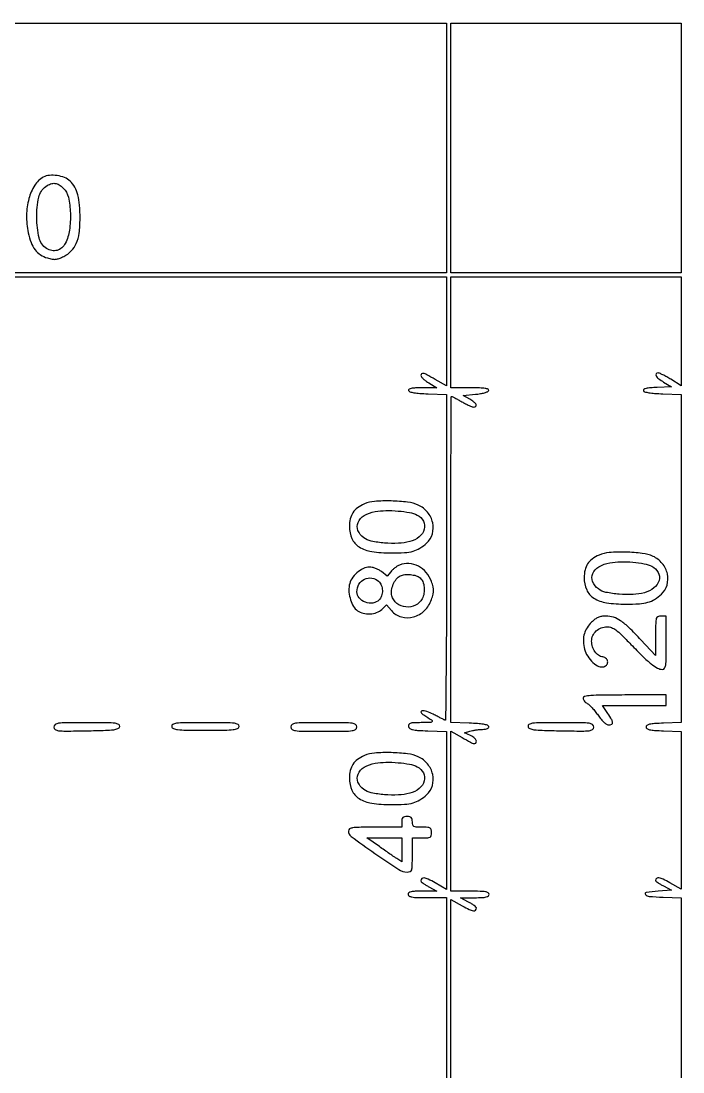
# Model space of a CAD drawing. Extents: x 0 to 836, y 5 to 589.
# Drawn here: x 520.51 to 546.75, y 388.59 to 430.28 of the extents above; entities that cross this region are included whole.
import ezdxf

# ---------------------------------------------------------------- set-up
doc = ezdxf.new("R2010")
doc.units = 0
doc.header["$MEASUREMENT"] = 0

msp = doc.modelspace()

# ---------------------------------------------------------------- linework, layer by layer
for points in [[(201.712326, 537.783562, -0.000001), (217.055896, 537.76491, -0.426088)], [(546.939, 229.3929, -0.000106), (546.943559, 250.949215, -0.000176), (546.957638, 269.095817, -0.000001), (546.976289, 285.583213, -0.415883)], [(836.0595, 588.6891), (420.497259, 588.710259, 0.000013), (261.145696, 588.714318, 0.000021), (126.989856, 588.708632), (4.934769, 588.698274, 0.19889), (4.878609, 588.675009, 0.198853), (4.855343, 588.618859), (4.83877, 516.273901, 0.000036), (4.826254, 436.744061, 0.000021), (4.8222, 342.282364), (4.8222, 95.946129), (4.469225, 95.920114, 0.031904), (4.160456, 95.877435, 0.315999), (4.075312, 95.787407, 0.415411), (4.137995, 95.703578, 0.035338), (4.43445, 95.6826), (4.8222, 95.6826), (4.8222, 50.2101), (4.8222, 4.7376), (420.462, 4.7376), (836.1018, 4.7376)], [(604.852986, 529.408162, -0.000002), (620.423836, 529.389509, -0.550615)], [(238.738155, 529.614638, -0.000002), (224.300981, 529.63329, -0.415836)], [(308.18842, 529.408162, -0.000002), (322.638019, 529.38951, -0.415836)], [(531.796111, 538.074638, -0.000002), (517.6951, 538.093291, -0.426056)], [(413.368417, 538.074638, -0.000002), (399.676779, 538.093291, -0.415815)], [(77.850638, 481.579418, -0.000002), (77.869294, 494.031443, -0.550517)], [(336.166934, 548.220763, -0.000002), (326.827688, 548.233536, -0.413812)], [(77.644162, 421.684687, -0.000002), (77.625507, 409.236574, -0.415775)], [(689.941022, 529.408162, -0.000003), (701.809045, 529.389505, -0.550493)], [(333.609652, 529.614638, -0.000003), (323.198363, 529.633296, -0.415688)], [(383.716206, 529.408162, -0.000003), (394.123716, 529.389504, -0.425916)], [(835.429914, 203.53197, -0.00002), (835.42504, 321.569549)], [(381.27946, 547.935135, -0.000004), (390.656104, 547.916048, -0.413615)], [(604.231838, 387.151416, -0.000003), (604.250494, 398.693431, -0.41574)], [(484.859921, 420.102361, -0.000019), (493.011272, 420.080958, -0.259223)], [(537.5484, 357.696876), (537.5484, 395.436552), (538.004224, 395.1793, 0.013839), (538.281863, 395.032588, 0.076968), (538.442198, 394.982143, 0.231469), (538.526885, 395.008687, 0.205869), (538.5636, 395.094079, 0.216432), (538.547562, 395.129394, 0.019681), (538.470408, 395.19164, 0.022693), (538.367887, 395.260897, 0.015755), (538.24635, 395.33004), (537.9291, 395.497522), (538.50015, 395.501261, 0.009031), (538.792542, 395.508458, 0.045588), (538.954252, 395.530223, 0.104163), (539.040025, 395.569817, 0.236978), (539.0712, 395.6319, 0.273642), (539.033325, 395.695923, 0.084509), (538.92315, 395.734125, 0.035355), (538.713386, 395.754, 0.005946), (538.3098, 395.7588), (537.5484, 395.7588), (537.5484, 398.932023), (537.5484, 402.105247), (537.99939, 401.850723, 0.005083), (538.335557, 401.665483, 0.062141), (538.472217, 401.612579, 0.286732), (538.535768, 401.633165, 0.176568), (538.5636, 401.70952, 0.152965), (538.547546, 401.760769, 0.049113), (538.495259, 401.822182, 0.043702), (538.419983, 401.883055, 0.036818), (538.33095, 401.933919), (538.0983, 402.044997), (538.3098, 402.108266, -0.024625), (538.410886, 402.133156, -0.011977), (538.542009, 402.155426, -0.011848), (538.67988, 402.172133, -0.016751), (538.8033, 402.179967, 0.025519), (538.924738, 402.189816, 0.07542), (539.004893, 402.213082, 0.147228), (539.044937, 402.248588, 0.221751), (539.050273, 402.29415, 0.245891), (538.999321, 402.343431, 0.029679), (538.84219, 402.379753, 0.024548), (538.610341, 402.407414, 0.009086), (538.281823, 402.424344), (537.5484, 402.448787), (537.5484, 408.917394, -0.000488), (537.550819, 411.397786, -0.000813), (537.558289, 413.485847, -0.000027), (537.568207, 415.372216, -0.412659), (537.582065, 415.386, -0.118776), (537.605439, 415.380368, -0.002401), (537.713995, 415.324171, -0.005535), (537.84038, 415.25618, -0.003675), (537.983915, 415.175519, 0.011167), (538.132636, 415.094851, 0.013731), (538.27501, 415.026568, 0.012176), (538.396596, 414.975821, 0.090598), (538.45785, 414.964019, 0.187126), (538.538754, 414.994503, 0.337351), (538.551424, 415.06047, 0.111111), (538.468363, 415.162707, 0.034141), (538.30317, 415.275467), (538.042739, 415.4283), (538.529234, 415.4706, 0.018101), (538.724579, 415.494735, 0.029409), (538.887774, 415.530873, 0.030984), (539.009037, 415.573588, 0.21638), (539.050514, 415.61865, 0.394038), (539.027028, 415.669468, 0.06108), (538.909818, 415.701297, 0.029434), (538.693079, 415.719612, 0.006363), (538.31685, 415.7244), (537.5484, 415.7244), (537.5484, 417.924), (537.5484, 420.1236), (542.1168, 420.1236), (546.6852, 420.1236), (546.6852, 417.967082), (546.6852, 415.810564), (546.273993, 416.063582, 0.009662), (546.109471, 416.160482, 0.012635), (545.955263, 416.242276, 0.010233), (545.824416, 416.304188, 0.105762), (545.766393, 416.3166, 0.237122), (545.691186, 416.278809, 0.305732), (545.687715, 416.203554, 0.091983), (545.793838, 416.085153, 0.030709), (545.98725, 415.954197), (546.3045, 415.7667), (545.727732, 415.741554, 0.010182), (545.463506, 415.724638, 0.036329), (545.296258, 415.698175, 0.069509), (545.203234, 415.662272, 0.360342), (545.184659, 415.614654, 0.251947), (545.23384, 415.568154, 0.025187), (545.39748, 415.532691, 0.023026), (545.631707, 415.505159, 0.009412), (545.951777, 415.488456), (546.6852, 415.464013), (546.6852, 408.956528), (546.6852, 402.449043), (545.98725, 402.424471, 0.007195), (545.627494, 402.40662, 0.037452), (545.43087, 402.379144, 0.08315), (545.325343, 402.337041, 0.262078), (545.2893, 402.273, 0.262078), (545.325343, 402.208959, 0.08315), (545.43087, 402.166856, 0.037452), (545.627494, 402.13938, 0.007195), (545.98725, 402.121529), (546.6852, 402.096957), (546.6852, 398.969455), (546.6852, 395.841953), (546.234076, 396.096552, 0.016326), (545.968921, 396.234985, 0.072532), (545.801632, 396.287412, 0.200016), (545.709828, 396.265341, 0.239434), (545.67, 396.186938, 0.231095), (545.683393, 396.159509, 0.012976), (545.761764, 396.101594, 0.017792), (545.862688, 396.036208, 0.011913), (545.98239, 395.968388), (546.294779, 395.8011), (545.769456, 395.7588, 0.014567), (545.294926, 395.70664, 0.587834), (545.264642, 395.628406, 0.203513), (545.411274, 395.55286, 0.010061), (545.965588, 395.522856), (546.6852, 395.498413), (546.6852, 357.727806)], [(517.4982, 420.1236), (527.4387, 420.1236), (537.3792, 420.1236), (537.3792, 417.965577), (537.3792, 415.807553), (536.92821, 416.062077, 0.005105), (536.595571, 416.245354, 0.05887), (536.457086, 416.299991, 0.273209), (536.392967, 416.281884, 0.194915), (536.364828, 416.21085, 0.175744), (536.384267, 416.158537, 0.030637), (536.458362, 416.081349, 0.030019), (536.560857, 415.997689, 0.022931), (536.682078, 415.918495), (536.9985, 415.73189), (536.4204, 415.728145, 0.009126), (536.144038, 415.721309, 0.039013), (535.980425, 415.70142, 0.08811), (535.895338, 415.667955, 0.348167), (535.877327, 415.61865, 0.245891), (535.928279, 415.569369, 0.029679), (536.08541, 415.533047, 0.024548), (536.317259, 415.505386, 0.009086), (536.645777, 415.488456), (537.3792, 415.464013), (537.3792, 408.988356, -0.000918), (537.374643, 406.507314, -0.001543), (537.360562, 404.423782, -0.000106), (537.34181, 402.559137, -0.547665), (537.31575, 402.542856, -0.005811), (537.273774, 402.563407, -0.000383), (537.15344, 402.624181, -0.000554), (537.010139, 402.696892, -0.000414), (536.852306, 402.777362, 0.035984), (536.593922, 402.886721, 0.100963), (536.399994, 402.911522, 0.569766), (536.371045, 402.853235, 0.111292), (536.477078, 402.749528, -0.006107), (536.788095, 402.552427, -0.338441), (536.809806, 402.491256, -0.317923), (536.756272, 402.451103, -0.005716), (536.378947, 402.444891, 0.007638), (536.077445, 402.438768, 0.063486), (535.94278, 402.416706, 0.194941), (535.884686, 402.370278, 0.176915), (535.872299, 402.29415, 0.194705), (535.922384, 402.21661, 0.098226), (536.030583, 402.168697, 0.040748), (536.233344, 402.140207, 0.006273), (536.639902, 402.121656), (537.3792, 402.097213), (537.3792, 398.964097), (537.3792, 395.830982), (536.926818, 396.089809, 0.015323), (536.652696, 396.235685, 0.079506), (536.489378, 396.286155, 0.229597), (536.401832, 396.25808, 0.205079), (536.364, 396.169721, 0.216432), (536.380038, 396.134406, 0.019681), (536.457192, 396.07216, 0.022693), (536.559713, 396.002903, 0.015755), (536.68125, 395.93376), (536.9985, 395.766278), (536.42745, 395.762539, 0.009031), (536.135058, 395.755342, 0.045588), (535.973348, 395.733577, 0.104163), (535.887575, 395.693983, 0.236978), (535.8564, 395.6319, 0.273642), (535.894275, 395.567877, 0.084509), (536.00445, 395.529675, 0.035355), (536.214214, 395.5098, 0.005946), (536.6178, 395.505), (537.3792, 395.505), (537.3792, 357.7311)]]:
    msp.add_lwpolyline(points, format="xyb")
msp.add_lwpolyline([(517.4982, 430.191), (527.4387, 430.191), (537.3792, 430.191), (537.3792, 425.2419), (537.3792, 420.2928), (527.481782, 420.2928), (517.584364, 420.2928)])
msp.add_lwpolyline([(546.6852, 425.2419), (546.6852, 420.2928), (542.1168, 420.2928), (537.5484, 420.2928), (537.5484, 425.2419), (537.5484, 430.191), (542.1168, 430.191), (546.6852, 430.191)], close=True)
for points in [[(521.392339, 424.080731, 0.133039), (521.049329, 423.761062, 0.072917), (520.818471, 423.230639, 0.063285), (520.726676, 422.57225, 0.054258), (520.793988, 421.875299, 0.038109), (520.906229, 421.486249, 0.07364), (521.062366, 421.203184, 0.08606), (521.274915, 421.00596, 0.071427), (521.555275, 420.876121, 0.026842), (521.742001, 420.830935, 0.069755), (521.879897, 420.824799, 0.067582), (522.016701, 420.856798, 0.024029), (522.201054, 420.937535, 0.08301), (522.500912, 421.154549, 0.092798), (522.700209, 421.44989, 0.071312), (522.812171, 421.860549, 0.029806), (522.849058, 422.434392, 0.020525), (522.829403, 422.973443, 0.045555), (522.760511, 423.378327, 0.060037), (522.637612, 423.68646, 0.079457), (522.45316, 423.925094, 0.093169), (522.233039, 424.065685, 0.059297), (521.938742, 424.145277, 0.059632), (521.636333, 424.153308, 0.098591)], [(522.184533, 423.651158, -0.144075), (522.384334, 423.284745, -0.044146), (522.463637, 422.652623, -0.044375), (522.428511, 421.979324, -0.081718), (522.264795, 421.457276, -0.09631), (522.126849, 421.279164, -0.114296), (521.939736, 421.178837, -0.114637), (521.728014, 421.171151, -0.097318), (521.520281, 421.255574, -0.192896), (521.227569, 421.674696, -0.054774), (521.131295, 422.47924, -0.054766), (521.212126, 423.286759, -0.189883), (521.496512, 423.716606, -0.063398), (521.682219, 423.814325, -0.113636), (521.852219, 423.836803, -0.112269), (522.016341, 423.782698, -0.060914)], [(534.1221, 411.121947, 0.053672), (533.849615, 410.964871, 0.089458), (533.667264, 410.773853, 0.090403), (533.564322, 410.532681, 0.055837), (533.5299, 410.2254, 0.10406), (533.630634, 409.746623, 0.148393), (533.911781, 409.419118, 0.105117), (534.411265, 409.23264, 0.03681), (535.1796, 409.175475, 0.014948), (535.719193, 409.191244, 0.05366), (536.058603, 409.248223, 0.072223), (536.323155, 409.365648, 0.044209), (536.595355, 409.572702, 0.140323), (536.817723, 409.93271, 0.124029), (536.829962, 410.374581, 0.116908), (536.628511, 410.78964, 0.115538), (536.261434, 411.072253, 0.076424), (535.836318, 411.191515, 0.024439), (535.179738, 411.238932, 0.024038), (534.526257, 411.222694, 0.085905)], [(536.214724, 410.679287, -0.152341), (536.463214, 410.435515, -0.193791), (536.498103, 410.118997, -0.158165), (536.297744, 409.817661, -0.101891), (535.920076, 409.627146, -0.056119), (535.472466, 409.558581, -0.030501), (534.91552, 409.570336, -0.02923), (534.39442, 409.644053, -0.110494), (534.095363, 409.777269, -0.135251), (533.867503, 410.069196, -0.203488), (533.869925, 410.387652, -0.162529), (534.114282, 410.659968, -0.086537), (534.5451, 410.814585, -0.038102), (534.969701, 410.855371, -0.025119), (535.460237, 410.84034, -0.02485), (535.91627, 410.780465, -0.073437)], [(543.4281, 409.091547, 0.053672), (543.155615, 408.934471, 0.089458), (542.973264, 408.743453, 0.090403), (542.870322, 408.502281, 0.055837), (542.8359, 408.195, 0.10406), (542.936634, 407.716223, 0.148393), (543.217781, 407.388718, 0.105117), (543.717265, 407.20224, 0.03681), (544.4856, 407.145075, 0.014948), (545.025193, 407.160844, 0.05366), (545.364603, 407.217823, 0.072223), (545.629155, 407.335248, 0.044209), (545.901355, 407.542302, 0.140323), (546.123723, 407.90231, 0.124029), (546.135962, 408.344181, 0.116908), (545.934511, 408.75924, 0.115538), (545.567434, 409.041853, 0.076424), (545.142318, 409.161115, 0.024439), (544.485738, 409.208532, 0.024038), (543.832257, 409.192294, 0.085905)], [(535.518, 408.696689, 0.040601), (535.426962, 408.650659, 0.025244), (535.328117, 408.58307, 0.025261), (535.236741, 408.505988, 0.041172), (535.168589, 408.430934), (535.030678, 408.251369), (534.79763, 408.434685, 0.041994), (534.691107, 408.504868, 0.031509), (534.563744, 408.564151, 0.032216), (534.435853, 408.604869, 0.061032), (534.328682, 408.618, 0.115061), (534.08148, 408.56035, 0.06786), (533.828923, 408.389878, 0.066547), (533.625917, 408.153048, 0.097887), (533.524396, 407.899314, 0.070335), (533.511778, 407.619133, 0.054064), (533.573726, 407.318867, 0.056256), (533.692977, 407.054583, 0.106277), (533.851298, 406.883962, 0.09583), (534.074862, 406.784142, 0.070962), (534.345183, 406.760517, 0.07178), (534.608063, 406.81321, 0.103631), (534.809826, 406.936265), (535.000857, 407.115729), (535.196111, 406.888733, 0.147366), (535.588831, 406.638226, 0.137488), (536.066335, 406.637311, 0.126484), (536.50465, 406.890011, 0.115756), (536.784391, 407.330608, 0.020624), (536.847749, 407.53989, 0.063266), (536.866383, 407.686565, 0.063773), (536.847681, 407.832599, 0.0212), (536.784391, 408.039286, 0.090468), (536.577712, 408.400275, 0.0982), (536.261882, 408.652863, 0.103829), (535.88875, 408.756897, 0.113473)], [(545.520724, 408.648887, -0.152341), (545.769214, 408.405115, -0.193791), (545.804103, 408.088597, -0.158165), (545.603744, 407.787261, -0.101891), (545.226076, 407.596746, -0.056119), (544.778466, 407.528181, -0.030501), (544.22152, 407.539936, -0.02923), (543.70042, 407.613653, -0.110494), (543.401363, 407.746869, -0.135251), (543.173503, 408.038796, -0.203488), (543.175925, 408.357252, -0.162529), (543.420282, 408.629568, -0.086537), (543.8511, 408.784185, -0.038102), (544.275701, 408.824971, -0.025119), (544.766237, 408.80994, -0.02485), (545.22227, 408.750065, -0.073437)], [(534.686489, 408.054988, -0.118575), (534.793943, 407.897647, -0.083649), (534.835864, 407.686765, -0.083894), (534.806352, 407.474391, -0.12056), (534.708257, 407.312743, -0.162803), (534.461776, 407.189817, -0.124244), (534.16008, 407.222335, -0.128391), (533.916981, 407.392232, -0.178211), (533.826, 407.639388, -0.135448), (533.907998, 407.936528, -0.146623), (534.129056, 408.138825, -0.151685), (534.418809, 408.18228, -0.146881)], [(536.329349, 408.188652, -0.123536), (536.439604, 408.038146, -0.07207), (536.493636, 407.819746, -0.067321), (536.484981, 407.578091, -0.076904), (536.411455, 407.358969, -0.161215), (536.148429, 407.10194, -0.139327), (535.766898, 407.033571, -0.141499), (535.410748, 407.176106, -0.167303), (535.21366, 407.478612, -0.094967), (535.201397, 407.695268, -0.066413), (535.265739, 407.931928, -0.067639), (535.387753, 408.138671, -0.109922), (535.545172, 408.266908, -0.091528), (535.722835, 408.318397, -0.049791), (535.95079, 408.318405, -0.049978), (536.172217, 408.273672, -0.098697)], [(543.129825, 406.42924, 0.051153), (542.949916, 406.208204, 0.072988), (542.843398, 405.979127, 0.071635), (542.806022, 405.725832, 0.047266), (542.832811, 405.432215, 0.082624), (542.935785, 405.150395, 0.062291), (543.13294, 404.885381, 0.06701), (543.366586, 404.699153, 0.171701), (543.575599, 404.656994, 0.154891), (543.716099, 404.724584, 0.205775), (543.771884, 404.853221, 0.206634), (543.716877, 404.981804, 0.155718), (543.576894, 405.049436, -0.120035), (543.409041, 405.116489, -0.083756), (543.264352, 405.26138, -0.077229), (543.165889, 405.458417, -0.077472), (543.132, 405.675824, -0.10504), (543.178702, 405.895679, -0.10037), (543.311121, 406.081676, -0.097017), (543.509917, 406.205925, -0.091225), (543.74535, 406.249554, -0.091469), (543.919618, 406.217636, -0.068605), (544.091092, 406.123833, -0.035955), (544.312373, 405.933849, -0.006703), (544.687552, 405.551604, 0.00777), (545.167029, 405.065174, 0.027056), (545.497718, 404.773403, 0.042437), (545.747058, 404.608601, 0.124499), (545.94495, 404.557757, 0.266285), (546.024722, 404.603086, 0.098923), (546.0689, 404.729433, 0.031549), (546.08895, 404.992422, 0.003254), (546.093, 405.6147), (546.093, 406.6722), (545.8815, 406.6722, 0.107498), (545.758743, 406.645499, 0.221958), (545.696459, 406.57239, 0.062393), (545.672331, 406.406175, 0.003589), (545.665949, 405.88965), (545.661897, 405.1071), (545.088093, 405.726269, 0.011982), (544.614265, 406.213599, 0.044714), (544.283788, 406.4842, 0.070874), (543.999218, 406.623504, 0.078159), (543.696542, 406.671643, 0.038885), (543.528298, 406.65883, 0.062693), (543.390332, 406.619313, 0.060899), (543.263728, 406.545841, 0.034494)], [(542.7936, 403.418077, 0.110466), (542.805663, 403.364142, 0.05568), (542.842365, 403.304457, 0.051341), (542.896112, 403.24849, 0.052961), (542.959609, 403.205308, -0.067746), (543.040438, 403.146784, -0.017359), (543.153537, 403.031103, -0.017357), (543.274541, 402.888802, -0.016837), (543.386673, 402.737031, 0.023326), (543.504964, 402.581196, 0.036879), (543.621644, 402.460781, 0.043967), (543.728108, 402.38159, 0.138798), (543.812864, 402.3576, 0.101146), (543.928799, 402.381295, 0.326928), (543.966612, 402.445007, 0.112736), (543.926382, 402.566064, 0.012718), (543.76905, 402.811094), (543.560099, 403.119), (544.82655, 403.119), (546.093, 403.119), (546.093, 403.3305), (546.093, 403.542), (544.4433, 403.542, 0.002317), (543.536088, 403.537797, 0.016429), (543.096304, 403.519261, 0.029197), (542.849761, 403.486187, 0.359108)], [(521.8128, 402.270797, 0.24262), (521.862, 402.175372, 0.126764), (521.990132, 402.126185, 0.031064), (522.276717, 402.1112, 0.002061), (523.101883, 402.122747, 0.002804), (523.852994, 402.140567, 0.025016), (524.182229, 402.166747, 0.065668), (524.352458, 402.212126, 0.252541), (524.419386, 402.29415, 0.330137), (524.380455, 402.375139, 0.092921), (524.238073, 402.41913, 0.026279), (523.924675, 402.438523, 0.002314), (523.130303, 402.4422, 0.002087), (522.292372, 402.438703, 0.030265), (521.996521, 402.418298, 0.119511), (521.863242, 402.367024, 0.246211)], [(526.481905, 402.29415, 0.254832), (526.549142, 402.212568, 0.068159), (526.718015, 402.170103, 0.024934), (527.047843, 402.150162, 0.002632), (527.8194, 402.1461, 0.002632), (528.590957, 402.150162, 0.024934), (528.920785, 402.170103, 0.068159), (529.089658, 402.212568, 0.254832), (529.156895, 402.29415, 0.335991), (529.116819, 402.37544, 0.088793), (528.968756, 402.419199, 0.02535), (528.644319, 402.438544, 0.002216), (527.8194, 402.4422, 0.002216), (526.994481, 402.438544, 0.02535), (526.670044, 402.419199, 0.088793), (526.521981, 402.37544, 0.335991)], [(531.2034, 402.273, 0.250083), (531.253969, 402.178218, 0.116079), (531.388463, 402.127679, 0.02996), (531.685374, 402.107332, 0.00213), (532.5147, 402.1038, 0.00213), (533.344026, 402.107332, 0.02996), (533.640938, 402.127679, 0.116079), (533.775431, 402.178218, 0.250083), (533.826, 402.273, 0.250083), (533.775431, 402.367782, 0.116079), (533.640938, 402.418321, 0.02996), (533.344026, 402.438668, 0.00213), (532.5147, 402.4422, 0.00213), (531.685374, 402.438668, 0.02996), (531.388463, 402.418321, 0.116079), (531.253969, 402.367782, 0.250083)], [(540.610014, 402.29415, 0.252541), (540.676942, 402.212126, 0.065668), (540.847171, 402.166747, 0.025016), (541.176406, 402.140567, 0.002804), (541.927517, 402.122747, 0.002061), (542.752683, 402.1112, 0.031064), (543.039268, 402.126185, 0.126764), (543.1674, 402.175372, 0.24262), (543.2166, 402.270797, 0.246211), (543.166158, 402.367024, 0.119511), (543.032879, 402.418298, 0.030265), (542.737028, 402.438703, 0.002087), (541.899097, 402.4422, 0.002314), (541.104725, 402.438523, 0.026279), (540.791327, 402.41913, 0.092921), (540.648945, 402.375139, 0.330137)], [(534.1221, 401.139147, 0.053672), (533.849615, 400.982071, 0.089458), (533.667264, 400.791053, 0.090403), (533.564322, 400.549881, 0.055837), (533.5299, 400.2426, 0.10406), (533.630634, 399.763823, 0.148393), (533.911781, 399.436318, 0.105117), (534.411265, 399.24984, 0.03681), (535.1796, 399.192675, 0.014948), (535.719193, 399.208444, 0.05366), (536.058603, 399.265423, 0.072223), (536.323155, 399.382848, 0.044209), (536.595355, 399.589902, 0.140323), (536.817723, 399.94991, 0.124029), (536.829962, 400.391781, 0.116908), (536.628511, 400.80684, 0.115538), (536.261434, 401.089453, 0.076424), (535.836318, 401.208715, 0.024439), (535.179738, 401.256132, 0.024038), (534.526257, 401.239894, 0.085905)], [(536.214724, 400.696487, -0.152341), (536.463214, 400.452715, -0.193791), (536.498103, 400.136197, -0.158165), (536.297744, 399.834861, -0.101891), (535.920076, 399.644346, -0.056119), (535.472466, 399.575781, -0.030501), (534.91552, 399.587536, -0.02923), (534.39442, 399.661253, -0.110494), (534.095363, 399.794469, -0.135251), (533.867503, 400.086396, -0.203488), (533.869925, 400.404852, -0.162529), (534.114282, 400.677168, -0.086537), (534.5451, 400.831785, -0.038102), (534.969701, 400.872571, -0.025119), (535.460237, 400.85754, -0.02485), (535.91627, 400.797665, -0.073437)], [(535.6026, 398.5083), (535.6026, 398.2968), (534.5451, 398.2968, 0.003205), (533.918506, 398.292784, 0.032111), (533.657521, 398.272643, 0.102973), (533.532988, 398.227687, 0.260443), (533.4876, 398.146461, 0.239123), (533.594813, 397.935099, 0.005433), (534.541929, 397.257412, 0.007285), (535.484625, 396.618503, 0.146296), (535.813407, 396.5202, 0.092874), (535.936501, 396.543263, 0.227966), (535.997819, 396.608809, 0.071609), (536.021658, 396.755739, 0.004467), (536.0256, 397.197), (536.0256, 397.8738), (536.4063, 397.8738, 0.012699), (536.633018, 397.879559, 0.114574), (536.72778, 397.9067, 0.210352), (536.772989, 397.966288, 0.058662), (536.787, 398.0853, 0.058662), (536.772989, 398.204312, 0.210352), (536.72778, 398.2639, 0.114574), (536.633018, 398.291041, 0.012699), (536.4063, 398.2968, -0.012699), (536.179582, 398.302559, -0.114574), (536.08482, 398.3297, -0.210352), (536.039611, 398.389288, -0.058662), (536.0256, 398.5083, 0.045527), (536.015808, 398.615616, 0.152009), (535.9833, 398.6775, 0.152009), (535.921416, 398.710008, 0.045527), (535.8141, 398.7198, 0.045527), (535.706784, 398.710008, 0.152009), (535.6449, 398.6775, 0.152009), (535.612392, 398.615616, 0.045527)], [(535.6026, 397.39877), (535.6026, 396.92374), (535.406147, 397.052461, -0.00452), (535.299383, 397.123803, -0.001063), (535.122181, 397.245098, -0.001095), (534.919001, 397.385466, -0.001077), (534.715322, 397.527491), (534.22095, 397.8738), (534.911775, 397.8738), (535.6026, 397.8738)]]:
    msp.add_lwpolyline(points, format="xyb", close=True)

doc.saveas('drawing.dxf')
